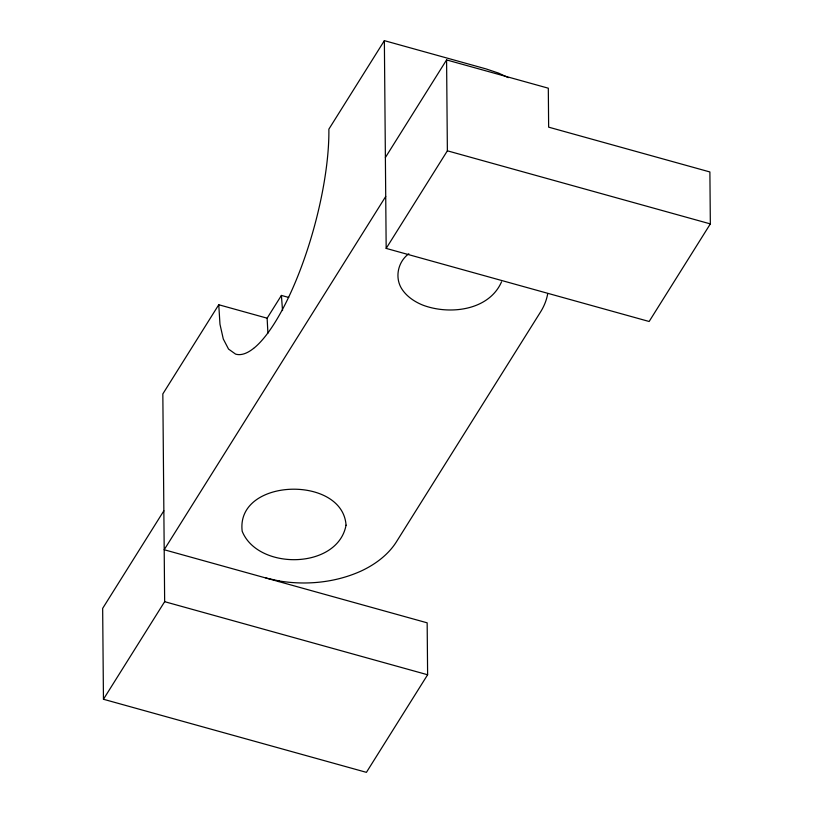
<?xml version="1.0" encoding="UTF-8"?>
<svg xmlns="http://www.w3.org/2000/svg" width="813" height="813" viewBox="0 0 813 813"><rect width="100%" height="100%" fill="white"/><g stroke="black" fill="none" stroke-linecap="round" stroke-linejoin="round"><path stroke-width="1.22" d="M288.727 297.456L281.41 295.424L282.538 310.586M501.55 281.816C488.928 310.688 449.457 315.159 422.872 305.139A52.499 35.203 -0.5 0 1 402.557 290.028C394.275 278.544 397.598 261.918 408.837 253.747M267.914 333.218L267.131 318.188L218.758 304.743L162.834 393.919L164.653 601.681L103.454 699.261L366.419 772.35L427.618 674.76L427.16 622.829L164.196 549.74L385.718 196.472M508.267 77.631L498.755 73.18L486.093 68.922L384.366 40.65L328.869 129.155A140.537 41.077 -74.5 0 1 325.048 176.706A141.777 41.443 -74.5 0 1 253.575 348.431M267.131 318.188L281.41 295.424M163.86 510.788L102.662 608.378L103.454 699.261M385.382 157.519L446.581 59.928L548.308 88.2L548.643 127.153L709.891 171.96L710.338 223.9L649.14 321.491L386.175 248.402L384.366 40.65M386.175 248.402L447.374 150.812L446.581 59.928M278.9 581.62L279.377 581.01C306.765 585.431 335.515 582.545 360.911 571.133A99.735 66.869 -0.5 0 0 396.429 541.804L540.543 311.968A99.735 66.869 -0.5 0 0 547.728 293.544M265.922 578.013L279.377 581.01M447.374 150.812L710.338 223.9M164.653 601.681L427.618 674.76M218.758 304.743L219.977 324.255L223.29 338.991L228.534 349.072L235.526 354.072A141.869 41.473 -74.5 0 0 253.585 348.381M346.043 525.178C337.781 569.567 257.945 570.624 242.183 531.245C235.658 477.729 342.74 474.863 346.043 525.178"/></g></svg>
